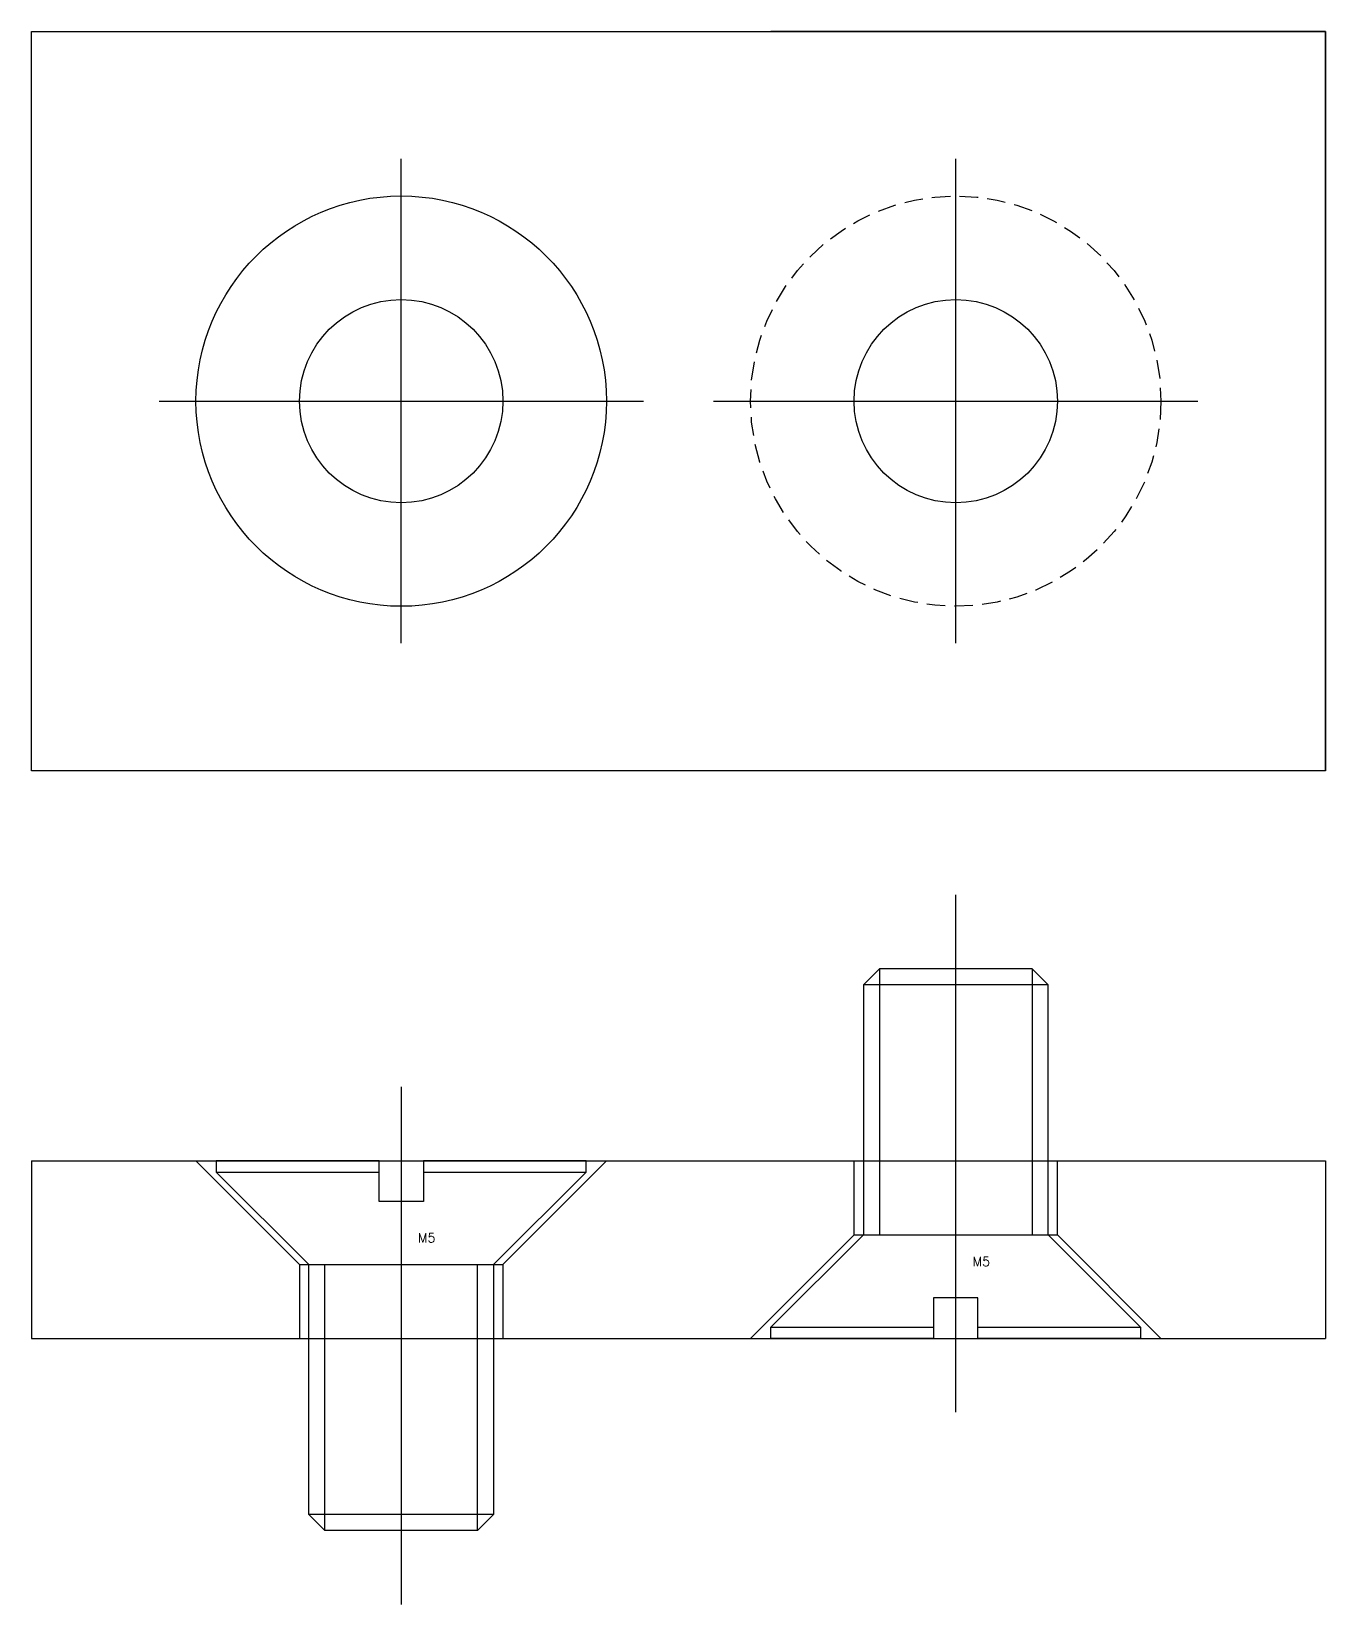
# Model space of a CAD drawing. Header units: millimetres. Extents: x 5524 to 5634, y 5721 to 5763.
# Drawn here: x 5599.45 to 5634.45, y 5720.83 to 5763.38 of the extents above; entities that cross this region are included whole.
import ezdxf

# ---------------------------------------------------------------- set-up
doc = ezdxf.new("R2010")
doc.units = ezdxf.units.MM
for name, pattern in [('CENTER', [50.8, 31.75, -6.35, 6.35, -6.35]), ('DASHED', [0.75, 0.5, -0.25]), ('HIDDEN', [9.525, 6.35, -3.175])]:
    doc.linetypes.add(name, pattern=pattern)
doc.layers.add('1', color=220, linetype='CENTER')
doc.layers.add('3', color=223, linetype='HIDDEN')
doc.styles.get("Standard").update_dxf_attribs({"font": 'romans.shx', "bigfont": 'whgtxt.shx'})

msp = doc.modelspace()

# ---------------------------------------------------------------- linework, layer by layer
for p, q in [((5599.446, 5763.38), (5619.446, 5763.38)), ((5599.446, 5743.38), (5599.446, 5763.38)), ((5619.446, 5763.38), (5634.446, 5763.38)), ((5634.446, 5763.38), (5619.446, 5763.38)), ((5634.446, 5743.38), (5634.446, 5763.38)), ((5634.446, 5763.38), (5634.446, 5743.38)), ((5619.446, 5743.38), (5599.446, 5743.38)), ((5634.446, 5743.38), (5619.446, 5743.38)), ((5599.446, 5732.828), (5599.446, 5728.028)), ((5599.446, 5732.828), (5619.446, 5732.828)), ((5603.896, 5732.828), (5606.696, 5730.028)), ((5612.196, 5730.028), (5614.996, 5732.828)), ((5619.446, 5732.828), (5634.446, 5732.828)), ((5621.696, 5730.828), (5621.696, 5732.828)), ((5627.196, 5730.828), (5627.196, 5732.828)), ((5634.446, 5732.828), (5634.446, 5728.028)), ((5618.896, 5728.028), (5621.696, 5730.828)), ((5621.696, 5730.828), (5627.196, 5730.828)), ((5627.196, 5730.828), (5629.996, 5728.028)), ((5606.696, 5730.028), (5606.696, 5728.028)), ((5606.696, 5730.028), (5612.196, 5730.028)), ((5612.196, 5730.028), (5612.196, 5728.028)), ((5599.446, 5728.028), (5619.446, 5728.028)), ((5619.446, 5728.028), (5634.446, 5728.028))]:
    msp.add_line(p, q)
at = {"color": 3}
for p, q in [((5622.379, 5738.028), (5621.946, 5737.595)), ((5626.513, 5738.028), (5622.379, 5738.028)), ((5626.946, 5737.595), (5626.513, 5738.028)), ((5621.946, 5737.595), (5621.946, 5730.828)), ((5626.946, 5737.595), (5621.946, 5737.595)), ((5626.946, 5730.828), (5626.946, 5737.595)), ((5604.446, 5732.828), (5604.446, 5732.528)), ((5608.846, 5732.828), (5604.446, 5732.828)), ((5608.846, 5731.728), (5608.846, 5732.828)), ((5610.046, 5732.828), (5610.046, 5731.728)), ((5614.446, 5732.828), (5610.046, 5732.828)), ((5614.446, 5732.528), (5614.446, 5732.828)), ((5604.446, 5732.528), (5606.946, 5730.028)), ((5604.446, 5732.528), (5608.846, 5732.528)), ((5610.046, 5732.528), (5614.446, 5732.528)), ((5611.946, 5730.028), (5614.446, 5732.528)), ((5610.046, 5731.728), (5608.846, 5731.728)), ((5619.446, 5728.328), (5621.946, 5730.828)), ((5621.946, 5730.828), (5626.946, 5730.828)), ((5626.946, 5730.828), (5629.446, 5728.328)), ((5606.946, 5730.028), (5611.946, 5730.028)), ((5606.946, 5723.261), (5606.946, 5730.028)), ((5611.946, 5730.028), (5611.946, 5723.261)), ((5623.846, 5729.128), (5623.846, 5728.028)), ((5625.046, 5729.128), (5623.846, 5729.128)), ((5625.046, 5728.028), (5625.046, 5729.128)), ((5619.446, 5728.328), (5623.846, 5728.328)), ((5619.446, 5728.028), (5619.446, 5728.328)), ((5623.846, 5728.028), (5619.446, 5728.028)), ((5625.046, 5728.328), (5629.446, 5728.328)), ((5629.446, 5728.028), (5625.046, 5728.028)), ((5629.446, 5728.328), (5629.446, 5728.028)), ((5607.379, 5722.828), (5606.946, 5723.261)), ((5611.946, 5723.261), (5606.946, 5723.261)), ((5611.946, 5723.261), (5611.513, 5722.828)), ((5611.513, 5722.828), (5607.379, 5722.828))]:
    msp.add_line(p, q, dxfattribs=at)
for centre, radius in [((5609.446, 5753.38), 5.55), ((5609.446, 5753.38), 2.75), ((5624.446, 5753.38), 2.75)]:
    msp.add_circle(centre, radius)
at = {"color": 4, "linetype": 'DASHED'}
msp.add_circle((5624.446, 5753.38), 5.55, dxfattribs=at)
at = {"layer": '1', "ltscale": 3}
for p, q in [((5609.446, 5746.83), (5609.446, 5759.93)), ((5624.446, 5746.83), (5624.446, 5759.93)), ((5602.896, 5753.38), (5615.996, 5753.38)), ((5617.896, 5753.38), (5630.996, 5753.38))]:
    msp.add_line(p, q, dxfattribs=at)
at = {"layer": '1', "color": 3, "ltscale": 5}
for p, q in [((5624.446, 5726.028), (5624.446, 5740.028)), ((5609.446, 5734.828), (5609.446, 5720.828))]:
    msp.add_line(p, q, dxfattribs=at)
at = {"layer": '1', "color": 3, "linetype": 'ByBlock'}
for p, q in [((5622.379, 5738.028), (5622.379, 5730.828)), ((5626.513, 5738.028), (5626.513, 5730.828)), ((5607.379, 5722.828), (5607.379, 5730.028)), ((5611.513, 5722.828), (5611.513, 5730.028))]:
    msp.add_line(p, q, dxfattribs=at)
at = {"layer": '1', "ltscale": 2}
for p, q in [((5609.446, 5734.828), (5609.446, 5726.028)), ((5624.446, 5726.028), (5624.446, 5734.828))]:
    msp.add_line(p, q, dxfattribs=at)

# ---------------------------------------------------------------- texts
at = {"layer": '3', "color": 3}
for p in [(5609.9, 5730.624), (5624.9, 5729.982)]:
    msp.add_text('M5', height=0.25, dxfattribs=at).set_placement(p)

doc.saveas('drawing.dxf')
